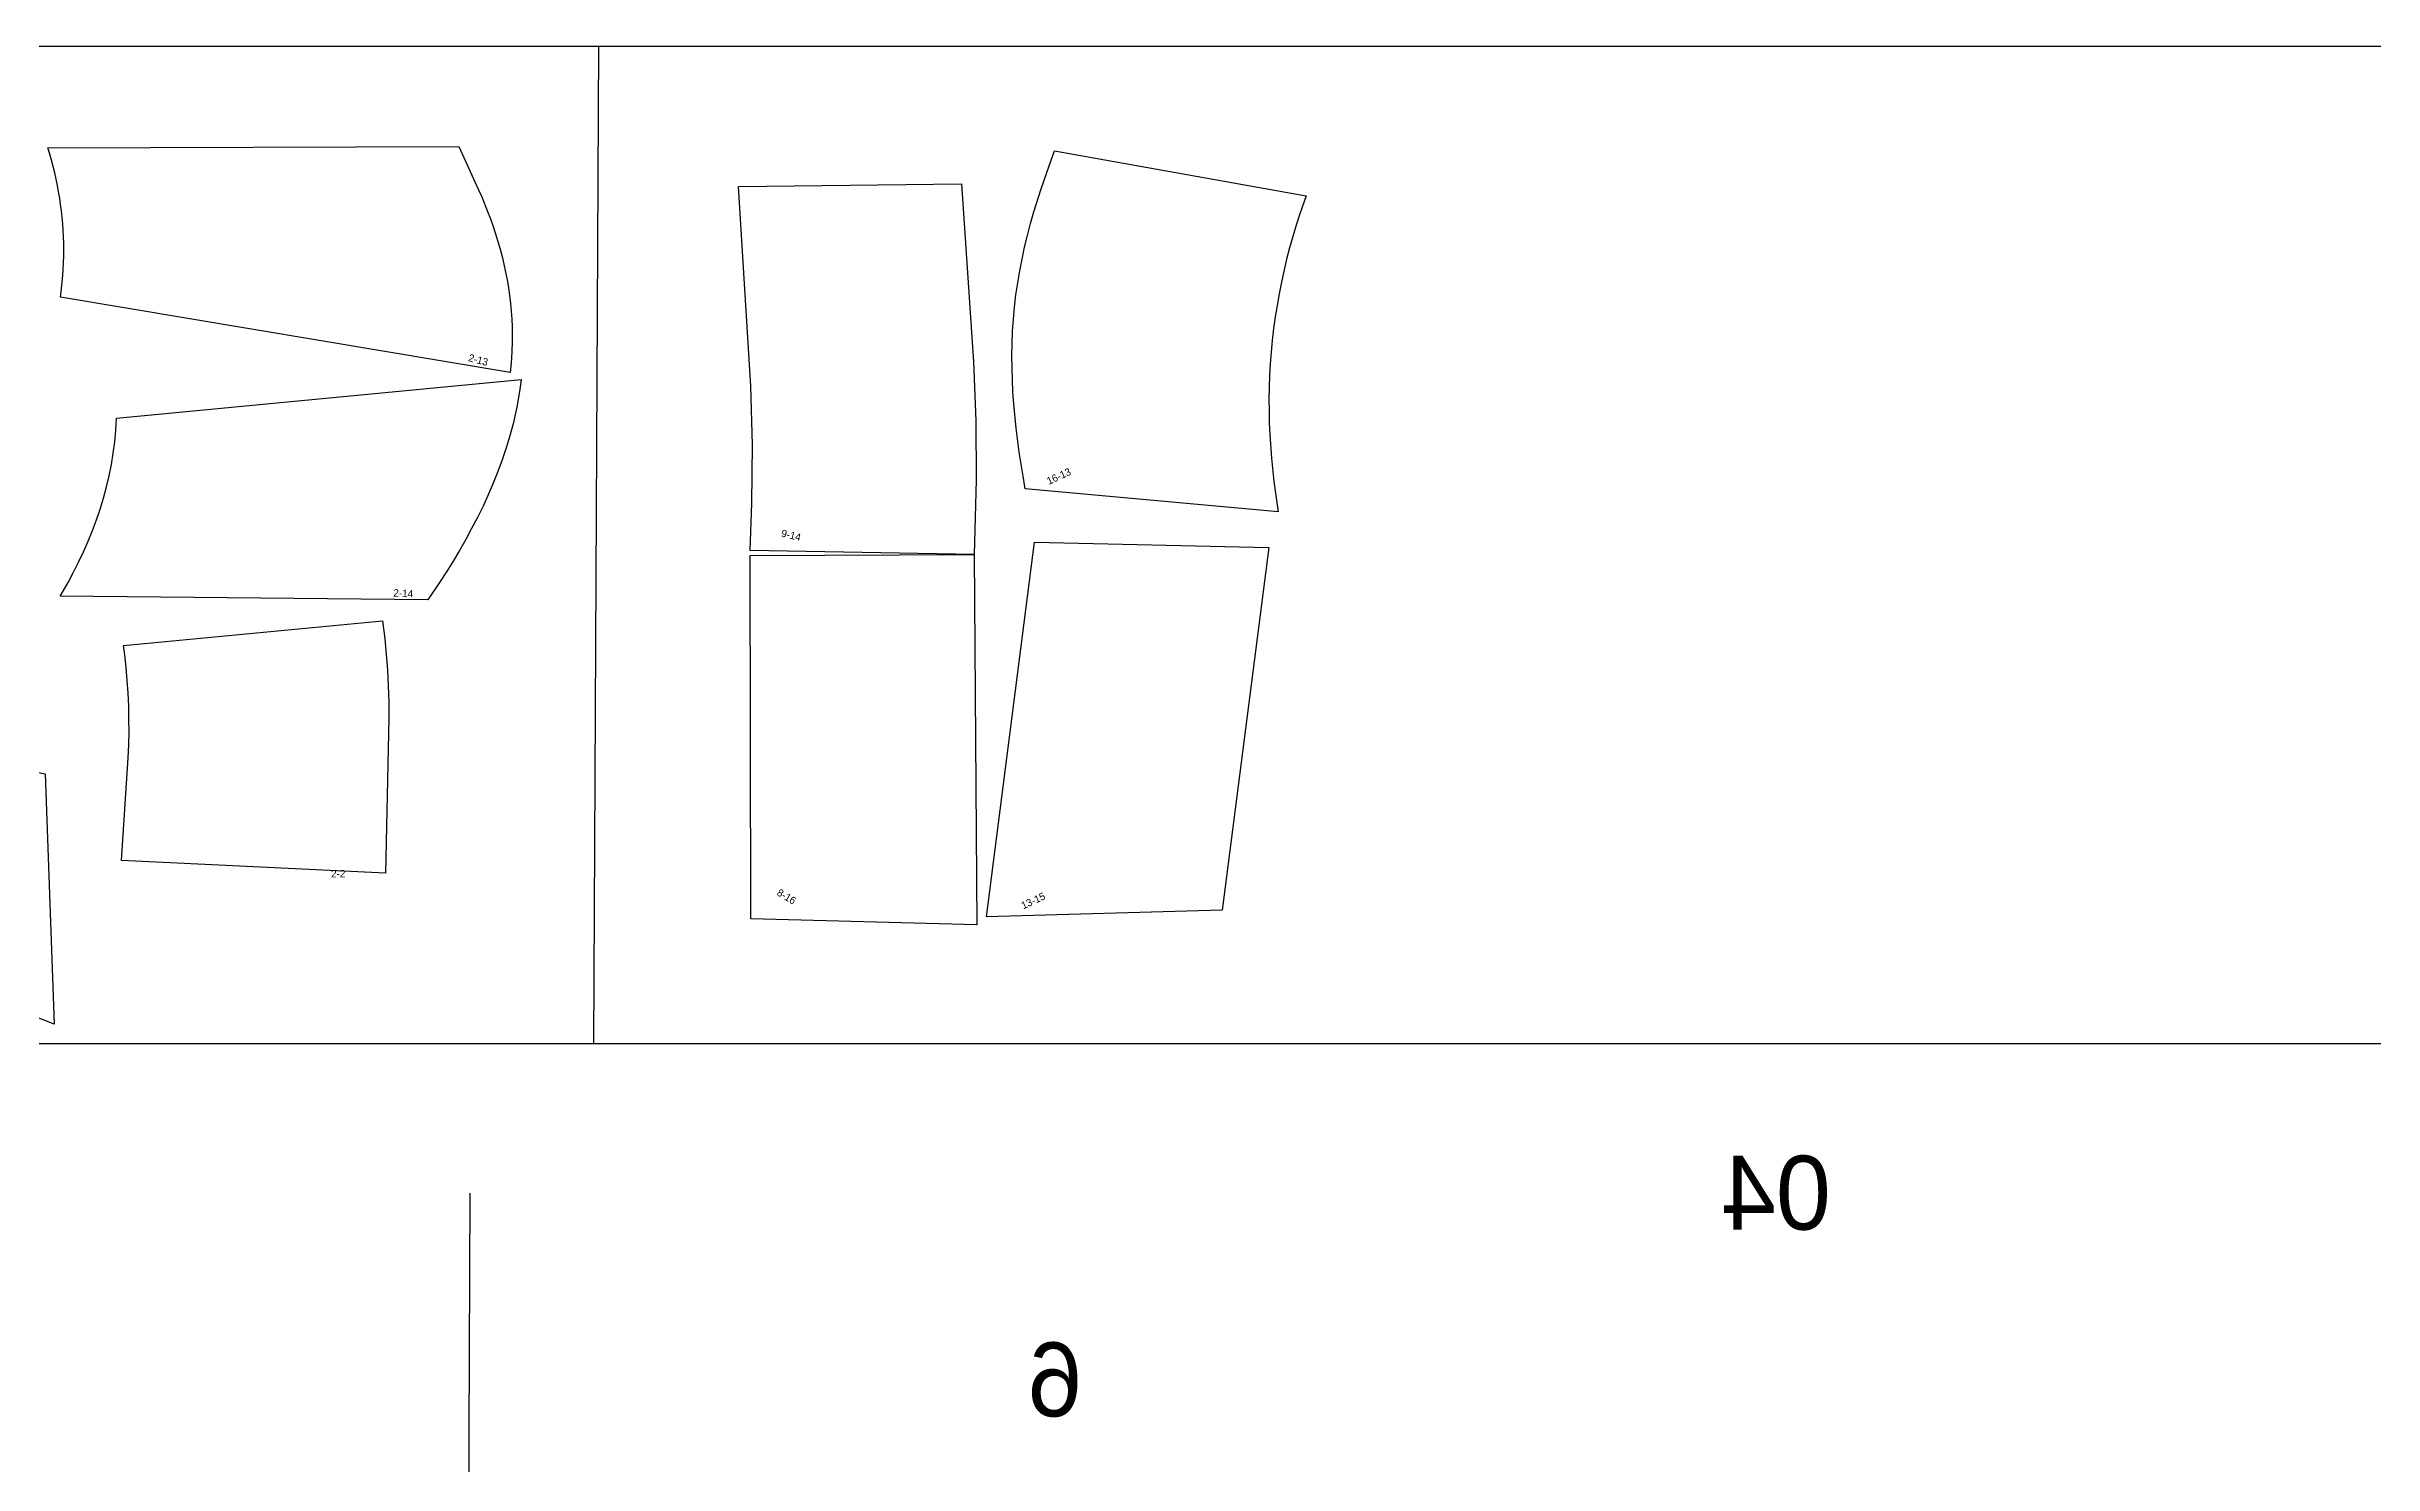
# Model space of a CAD drawing. Header units: millimetres. Extents: x 12942 to 18383, y 13072 to 17462.
# Drawn here: x 14565 to 15196, y 15931 to 16316 of the extents above; entities that cross this region are included whole.
import ezdxf

# ---------------------------------------------------------------- set-up
doc = ezdxf.new("R2010")
doc.units = ezdxf.units.MM
doc.header["$LTSCALE"] = 100
doc.header["$MEASUREMENT"] = 0
for name, color, linetype in [('CUT', 3, 'Continuous'), ('Default', 7, 'Continuous'), ('text', 1, 'Continuous')]:
    doc.layers.add(name, color=color, linetype=linetype)

msp = doc.modelspace()

# ---------------------------------------------------------------- linework, layer by layer
at = {"layer": 'CUT'}
for points in [[(14690.86, 16227.28), (14569.02, 16247.63), (14569.31, 16249.98), (14569.51, 16251.8), (14569.66, 16253.55), (14569.77, 16255.29), (14569.85, 16257.04), (14569.9, 16258.79), (14569.92, 16260.54), (14569.9, 16262.29), (14569.85, 16264.04), (14569.76, 16265.79), (14569.64, 16267.53), (14569.48, 16269.27), (14569.29, 16271.01), (14569.07, 16272.75), (14568.82, 16274.48), (14568.53, 16276.2), (14568.2, 16277.92), (14567.85, 16279.64), (14567.46, 16281.34), (14567.04, 16283.04), (14566.6, 16284.73), (14566.12, 16286.42), (14565.61, 16288.09), (14676.92, 16288.46), (14682.26, 16276.77), (14683.12, 16274.81), (14684.73, 16270.85), (14685.49, 16268.85), (14686.2, 16266.83), (14686.88, 16264.8), (14687.51, 16262.76), (14688.1, 16260.7), (14688.65, 16258.64), (14689.14, 16256.56), (14689.6, 16254.47), (14690, 16252.37), (14690.35, 16250.26), (14690.66, 16248.14), (14690.91, 16246.02), (14691.11, 16243.89), (14691.25, 16241.75), (14691.35, 16239.62), (14691.39, 16237.48), (14691.38, 16235.34), (14691.31, 16233.2), (14691.2, 16231.07), (14691.03, 16228.94), (14690.86, 16227.28)], [(14906.39, 16275.07), (14904.68, 16270.23), (14903.7, 16267.19), (14902.78, 16264.13), (14901.93, 16261.05), (14901.14, 16257.96), (14899.73, 16251.73), (14899.11, 16248.6), (14898.55, 16245.45), (14898.04, 16242.3), (14897.6, 16239.14), (14897.23, 16235.96), (14896.92, 16232.79), (14896.68, 16229.6), (14896.5, 16226.41), (14896.4, 16223.22), (14896.35, 16220.03), (14896.37, 16216.84), (14896.45, 16213.64), (14896.59, 16210.45), (14897.04, 16204.08), (14897.7, 16197.73), (14898.55, 16191.4), (14898.83, 16189.53), (14830.33, 16195.76), (14829.74, 16199.14), (14828.72, 16205.64), (14827.88, 16212.16), (14827.24, 16218.71), (14827.01, 16221.99), (14826.85, 16225.28), (14826.76, 16228.57), (14826.74, 16231.86), (14826.79, 16235.15), (14826.93, 16238.43), (14827.14, 16241.72), (14827.45, 16244.99), (14827.83, 16248.26), (14828.3, 16251.52), (14828.85, 16254.76), (14829.48, 16257.99), (14830.18, 16261.2), (14830.95, 16264.4), (14831.79, 16267.58), (14832.69, 16270.75), (14834.66, 16277.03), (14836.82, 16283.24), (14838.31, 16287.27), (14906.39, 16275.07)], [(14755.84, 16179.07), (14756.32, 16191.85), (14756.43, 16207.69), (14756.06, 16223.52), (14752.64, 16277.63), (14813.07, 16278.38), (14816.37, 16230.14), (14816.98, 16214.16), (14817.09, 16198.17), (14816.49, 16178.01), (14816.49, 16178.01), (14755.84, 16179.07)], [(14668.5, 16165.68), (14568.98, 16166.71), (14571.08, 16170.4), (14572.55, 16173.14), (14573.94, 16175.91), (14575.27, 16178.72), (14576.53, 16181.56), (14577.7, 16184.44), (14578.79, 16187.34), (14579.79, 16190.28), (14580.7, 16193.25), (14581.51, 16196.25), (14582.22, 16199.27), (14582.83, 16202.32), (14583.33, 16205.38), (14583.73, 16208.46), (14584.02, 16211.55), (14584.14, 16213.24), (14584.22, 16214.93), (14693.79, 16225.38), (14693.45, 16222.69), (14693.03, 16220.02), (14692.72, 16218.35), (14692.39, 16216.68), (14692.02, 16215.02), (14691.63, 16213.37), (14690.76, 16210.08), (14689.78, 16206.83), (14688.7, 16203.61), (14687.53, 16200.42), (14686.26, 16197.27), (14684.91, 16194.15), (14683.48, 16191.07), (14681.97, 16188.02), (14680.4, 16185), (14678.78, 16182.02), (14677.09, 16179.07), (14675.36, 16176.15), (14673.57, 16173.26), (14671.72, 16170.41), (14668.5, 16165.68)], [(14883.65, 16081.63), (14819.82, 16079.82), (14832.83, 16181.35), (14896.31, 16179.84), (14883.65, 16081.63)], [(14817.24, 16077.62), (14756.01, 16079.26), (14755.83, 16177.69), (14816.49, 16178.01), (14817.24, 16077.62)], [(14586.14, 16153.31), (14656.28, 16160), (14656.86, 16155.14), (14657.27, 16150.89), (14657.59, 16146.62), (14657.81, 16142.35), (14657.95, 16138.08), (14657.98, 16133.8), (14657.08, 16091.66), (14585.53, 16095.04), (14587.39, 16122.92), (14587.52, 16126.41), (14587.59, 16129.9), (14587.58, 16133.39), (14587.5, 16136.88), (14587.35, 16140.37), (14587.12, 16143.85), (14586.82, 16147.33), (14586.45, 16150.81), (14586.14, 16153.31)], [(14567.34, 16050.71), (14463.8, 16091.59), (14463.92, 16093.33), (14464.07, 16096.82), (14464.1, 16100.32), (14464.03, 16103.82), (14462.25, 16138.43), (14564.9, 16118.58), (14567.34, 16050.71)]]:
    msp.add_lwpolyline(points, dxfattribs=at)
at = {"layer": 'Default'}
for p, q in [((14714.76, 16315.55), (14713.44, 16045.55)), ((14679.87, 16004.96), (14678.27, 15603.18))]:
    msp.add_line(p, q, dxfattribs=at)
msp.add_lwpolyline([(13017.91, 16315.55), (13017.91, 16045.55), (15517.91, 16045.55), (15517.91, 16315.55), (13017.91, 16315.55)], dxfattribs=at)

# ---------------------------------------------------------------- texts
at = {"layer": 'text', "char_height": 2, "width": 9.39, "attachment_point": 1}
for s, insert, rotation in [('2-13', (14679.87, 16232.32), 345.2328), ('16-13', (14835.91, 16198.62), 24.96626), ('9-14', (14764.55, 16184.77), 346.62483), ('2-14', (14659.26, 16168.59), 357.10242), ('8-16', (14763.91, 16087.54), 329.18228), ('13-15', (14828.97, 16083.65), 24.96626)]:
    msp.add_mtext(s, dxfattribs=dict(at, insert=insert, rotation=rotation))
at = {"layer": 'text', "insert": (14642.33, 16092.52), "char_height": 2, "width": 9.39, "attachment_point": 1}
msp.add_mtext('2-2', dxfattribs=at)
at = {"layer": 'text', "extrusion": (0, 0, -1), "char_height": 20, "width": 9.39, "attachment_point": 1, "text_direction": (-1, 0, 0)}
for s, insert in [('04', (15048.54, 16015.11)), ('6', (14845.85, 15964.52))]:
    msp.add_mtext(s, dxfattribs=dict(at, insert=insert))

doc.saveas('drawing.dxf')
